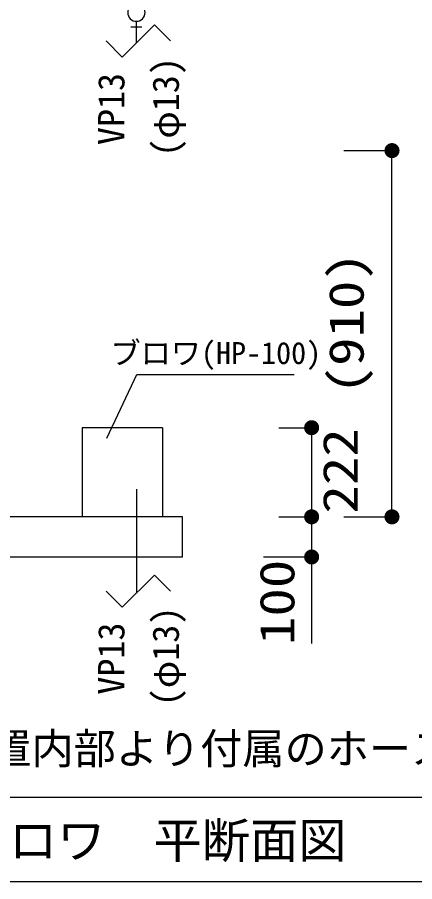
# Model space of a CAD drawing. Units: millimetres, scale not verified. Extents: x -22790 to 8910, y -6308 to 6308.
# Drawn here: x 518 to 1507, y 2572 to 4725 of the extents above; entities that cross this region are included whole.
import ezdxf
from ezdxf.enums import TextEntityAlignment as Align

# ---------------------------------------------------------------- set-up
doc = ezdxf.new("R2010")
doc.units = ezdxf.units.MM
doc.header["$LTSCALE"] = 30
for name, color, linetype, lineweight in [('0-5_機器', 3, 'Continuous', 25), ('0-C_07', 3, 'Continuous', 25), ('1-4_00クル-フ-6寸法', 132, 'Continuous', 25)]:
    doc.layers.add(name, color=color, linetype=linetype, lineweight=lineweight)
doc.styles.add('ＭＳ ゴシック', font='')
doc.styles.get('ＭＳ ゴシック').set_extended_font_data('MS Gothic')

msp = doc.modelspace()

# ---------------------------------------------------------------- linework, layer by layer
at = {"layer": '0-5_機器', "color": 4}
for p, q in [((740.32, 3676.22), (815.36, 3835.24)), ((815.36, 3835.24), (1206.62, 3835.24))]:
    msp.add_line(p, q, dxfattribs=at)
at = {"layer": '0-5_機器', "color": 2}
msp.add_line((929.08, 3480.67), (-170.92, 3480.67), dxfattribs=at)
msp.add_lwpolyline([(-170.92, 3380.67), (929.08, 3380.67), (929.08, 3480.67)], dxfattribs=at)
at = {"layer": '0-C_07', "color": 6}
for p, q in [((814.08, 4660.75), (814.08, 4714.69)), ((827.58, 4700.29), (800.58, 4700.29)), ((814.08, 3549.72), (814.08, 3290.68))]:
    msp.add_line(p, q, dxfattribs=at)
at = {"layer": '0-C_07'}
for p, q in [((879.08, 3702.67), (879.08, 3480.67)), ((2183.22, 2782.03), (-996.32, 2782.03)), ((2183.22, 2572.03), (-996.32, 2572.03))]:
    msp.add_line(p, q, dxfattribs=at)
at = {"layer": '0-C_07', "color": 7}
for points in [[(739, 4665.67), (779, 4625.67), (859, 4705.67), (899, 4665.67)], [(739, 3295.6), (779, 3255.6), (859, 3335.6), (899, 3295.6)]]:
    msp.add_lwpolyline(points, dxfattribs=at)
at = {"layer": '0-C_07'}
msp.add_lwpolyline([(879.08, 3702.67), (679.08, 3702.67), (679.08, 3480.67)], dxfattribs=at)
at = {"layer": '0-C_07', "color": 6}
msp.add_arc((814.08, 4736.29), 21.6, 135, 45, dxfattribs=at)
at = {"layer": '1-4_00クル-フ-6寸法', "color": 4}
for p, q in [((1330.37, 4392.67), (1450.37, 4392.67)), ((1450.37, 3480.67), (1450.37, 4392.67)), ((1168.99, 3702.67), (1250.37, 3702.67)), ((1250.37, 3702.67), (1250.37, 3480.67)), ((1168.99, 3480.67), (1250.37, 3480.67)), ((1168.99, 3480.67), (1250.37, 3480.67)), ((1250.37, 3480.67), (1250.37, 3380.67)), ((1330.37, 3480.67), (1450.37, 3480.67)), ((1130.37, 3380.67), (1250.37, 3380.67)), ((1250.37, 3380.67), (1250.37, 3165.62))]:
    msp.add_line(p, q, dxfattribs=at)
at = {"layer": '1-4_00クル-フ-6寸法'}
for points in [[(1450.37, 4392.67), (1431.66, 4393.85), (1431.95, 4396.18)], [(1450.37, 4392.67), (1431.66, 4391.49), (1431.66, 4393.85)], [(1450.37, 4392.67), (1431.95, 4389.15), (1431.66, 4391.49)], [(1450.37, 4392.67), (1431.95, 4396.18), (1432.54, 4398.46)], [(1450.37, 4392.67), (1432.54, 4386.87), (1431.95, 4389.15)], [(1450.37, 4392.67), (1432.54, 4398.46), (1433.41, 4400.65)], [(1450.37, 4392.67), (1433.41, 4384.68), (1432.54, 4386.87)], [(1450.37, 4392.67), (1433.41, 4400.65), (1434.54, 4402.71)], [(1450.37, 4392.67), (1434.54, 4382.62), (1433.41, 4384.68)], [(1450.37, 4392.67), (1434.54, 4402.71), (1435.93, 4404.62)], [(1450.37, 4392.67), (1435.93, 4380.72), (1434.54, 4382.62)], [(1450.37, 4392.67), (1435.93, 4404.62), (1437.54, 4406.34)], [(1450.37, 4392.67), (1437.54, 4379), (1435.93, 4380.72)], [(1450.37, 4392.67), (1437.54, 4406.34), (1439.35, 4407.84)], [(1450.37, 4392.67), (1439.35, 4377.5), (1437.54, 4379)], [(1450.37, 4392.67), (1439.35, 4407.84), (1441.34, 4409.1)], [(1450.37, 4392.67), (1441.34, 4376.24), (1439.35, 4377.5)], [(1450.37, 4392.67), (1441.34, 4409.1), (1443.47, 4410.1)], [(1450.37, 4392.67), (1443.47, 4375.23), (1441.34, 4376.24)], [(1450.37, 4392.67), (1443.47, 4410.1), (1445.71, 4410.83)], [(1450.37, 4392.67), (1445.71, 4374.51), (1443.47, 4375.23)], [(1450.37, 4392.67), (1445.71, 4410.83), (1448.02, 4411.27)], [(1450.37, 4392.67), (1448.02, 4374.07), (1445.71, 4374.51)], [(1450.37, 4392.67), (1448.02, 4411.27), (1450.37, 4411.42)], [(1450.37, 4392.67), (1450.37, 4373.92), (1448.02, 4374.07)], [(1450.37, 4392.67), (1450.37, 4411.42), (1452.72, 4411.27)], [(1450.37, 4392.67), (1452.72, 4411.27), (1455.04, 4410.83)], [(1450.37, 4392.67), (1455.04, 4410.83), (1457.27, 4410.1)], [(1450.37, 4392.67), (1457.27, 4410.1), (1459.41, 4409.1)], [(1450.37, 4392.67), (1459.41, 4409.1), (1461.39, 4407.84)], [(1450.37, 4392.67), (1461.39, 4407.84), (1463.21, 4406.34)], [(1450.37, 4392.67), (1463.21, 4406.34), (1464.82, 4404.62)], [(1450.37, 4392.67), (1464.82, 4404.62), (1466.2, 4402.71)], [(1450.37, 4392.67), (1466.2, 4402.71), (1467.34, 4400.65)], [(1450.37, 4392.67), (1467.34, 4400.65), (1468.2, 4398.46)], [(1450.37, 4392.67), (1468.2, 4398.46), (1468.79, 4396.18)], [(1450.37, 4392.67), (1468.79, 4396.18), (1469.09, 4393.85)], [(1450.37, 4392.67), (1469.09, 4393.85), (1469.09, 4391.49)], [(1450.37, 4392.67), (1452.72, 4374.07), (1450.37, 4373.92)], [(1450.37, 4392.67), (1455.04, 4374.51), (1452.72, 4374.07)], [(1450.37, 4392.67), (1457.27, 4375.23), (1455.04, 4374.51)], [(1450.37, 4392.67), (1459.41, 4376.24), (1457.27, 4375.23)], [(1450.37, 4392.67), (1461.39, 4377.5), (1459.41, 4376.24)], [(1450.37, 4392.67), (1463.21, 4379), (1461.39, 4377.5)], [(1450.37, 4392.67), (1464.82, 4380.72), (1463.21, 4379)], [(1450.37, 4392.67), (1466.2, 4382.62), (1464.82, 4380.72)], [(1450.37, 4392.67), (1467.34, 4384.68), (1466.2, 4382.62)], [(1450.37, 4392.67), (1468.2, 4386.87), (1467.34, 4384.68)], [(1450.37, 4392.67), (1468.79, 4389.15), (1468.2, 4386.87)], [(1450.37, 4392.67), (1469.09, 4391.49), (1468.79, 4389.15)], [(1250.37, 3702.67), (1231.66, 3703.85), (1231.95, 3706.18)], [(1250.37, 3702.67), (1231.66, 3701.49), (1231.66, 3703.85)], [(1250.37, 3702.67), (1231.95, 3699.15), (1231.66, 3701.49)], [(1250.37, 3702.67), (1231.95, 3706.18), (1232.54, 3708.46)], [(1250.37, 3702.67), (1232.54, 3696.87), (1231.95, 3699.15)], [(1250.37, 3702.67), (1232.54, 3708.46), (1233.41, 3710.65)], [(1250.37, 3702.67), (1233.41, 3694.68), (1232.54, 3696.87)], [(1250.37, 3702.67), (1233.41, 3710.65), (1234.54, 3712.71)], [(1250.37, 3702.67), (1234.54, 3692.62), (1233.41, 3694.68)], [(1250.37, 3702.67), (1234.54, 3712.71), (1235.93, 3714.62)], [(1250.37, 3702.67), (1235.93, 3690.72), (1234.54, 3692.62)], [(1250.37, 3702.67), (1235.93, 3714.62), (1237.54, 3716.34)], [(1250.37, 3702.67), (1237.54, 3689), (1235.93, 3690.72)], [(1250.37, 3702.67), (1237.54, 3716.34), (1239.35, 3717.84)], [(1250.37, 3702.67), (1239.35, 3687.5), (1237.54, 3689)], [(1250.37, 3702.67), (1239.35, 3717.84), (1241.34, 3719.1)], [(1250.37, 3702.67), (1241.34, 3686.24), (1239.35, 3687.5)], [(1250.37, 3702.67), (1241.34, 3719.1), (1243.47, 3720.1)], [(1250.37, 3702.67), (1243.47, 3685.23), (1241.34, 3686.24)], [(1250.37, 3702.67), (1243.47, 3720.1), (1245.71, 3720.83)], [(1250.37, 3702.67), (1245.71, 3684.51), (1243.47, 3685.23)], [(1250.37, 3702.67), (1245.71, 3720.83), (1248.02, 3721.27)], [(1250.37, 3702.67), (1248.02, 3684.07), (1245.71, 3684.51)], [(1250.37, 3702.67), (1248.02, 3721.27), (1250.37, 3721.42)], [(1250.37, 3702.67), (1250.37, 3683.92), (1248.02, 3684.07)], [(1250.37, 3702.67), (1250.37, 3721.42), (1252.72, 3721.27)], [(1250.37, 3702.67), (1252.72, 3721.27), (1255.04, 3720.83)], [(1250.37, 3702.67), (1255.04, 3720.83), (1257.27, 3720.1)], [(1250.37, 3702.67), (1257.27, 3720.1), (1259.41, 3719.1)], [(1250.37, 3702.67), (1259.41, 3719.1), (1261.39, 3717.84)], [(1250.37, 3702.67), (1261.39, 3717.84), (1263.21, 3716.34)], [(1250.37, 3702.67), (1263.21, 3716.34), (1264.82, 3714.62)], [(1250.37, 3702.67), (1264.82, 3714.62), (1266.2, 3712.71)], [(1250.37, 3702.67), (1266.2, 3712.71), (1267.34, 3710.65)], [(1250.37, 3702.67), (1267.34, 3710.65), (1268.2, 3708.46)], [(1250.37, 3702.67), (1268.2, 3708.46), (1268.79, 3706.18)], [(1250.37, 3702.67), (1268.79, 3706.18), (1269.09, 3703.85)], [(1250.37, 3702.67), (1269.09, 3703.85), (1269.09, 3701.49)], [(1250.37, 3702.67), (1252.72, 3684.07), (1250.37, 3683.92)], [(1250.37, 3702.67), (1255.04, 3684.51), (1252.72, 3684.07)], [(1250.37, 3702.67), (1257.27, 3685.23), (1255.04, 3684.51)], [(1250.37, 3702.67), (1259.41, 3686.24), (1257.27, 3685.23)], [(1250.37, 3702.67), (1261.39, 3687.5), (1259.41, 3686.24)], [(1250.37, 3702.67), (1263.21, 3689), (1261.39, 3687.5)], [(1250.37, 3702.67), (1264.82, 3690.72), (1263.21, 3689)], [(1250.37, 3702.67), (1266.2, 3692.62), (1264.82, 3690.72)], [(1250.37, 3702.67), (1267.34, 3694.68), (1266.2, 3692.62)], [(1250.37, 3702.67), (1268.2, 3696.87), (1267.34, 3694.68)], [(1250.37, 3702.67), (1268.79, 3699.15), (1268.2, 3696.87)], [(1250.37, 3702.67), (1269.09, 3701.49), (1268.79, 3699.15)], [(1250.37, 3480.67), (1232.54, 3486.46), (1233.41, 3488.65)], [(1250.37, 3480.67), (1232.54, 3486.46), (1233.41, 3488.65)], [(1250.37, 3480.67), (1233.41, 3488.65), (1234.54, 3490.71)], [(1250.37, 3480.67), (1233.41, 3488.65), (1234.54, 3490.71)], [(1250.37, 3480.67), (1234.54, 3490.71), (1235.93, 3492.62)], [(1250.37, 3480.67), (1234.54, 3490.71), (1235.93, 3492.62)], [(1250.37, 3480.67), (1235.93, 3492.62), (1237.54, 3494.34)], [(1250.37, 3480.67), (1235.93, 3492.62), (1237.54, 3494.34)], [(1250.37, 3480.67), (1237.54, 3494.34), (1239.35, 3495.84)], [(1250.37, 3480.67), (1237.54, 3494.34), (1239.35, 3495.84)], [(1250.37, 3480.67), (1239.35, 3495.84), (1241.34, 3497.1)], [(1250.37, 3480.67), (1239.35, 3495.84), (1241.34, 3497.1)], [(1250.37, 3480.67), (1241.34, 3497.1), (1243.47, 3498.1)], [(1250.37, 3480.67), (1241.34, 3497.1), (1243.47, 3498.1)], [(1250.37, 3480.67), (1243.47, 3498.1), (1245.71, 3498.83)], [(1250.37, 3480.67), (1243.47, 3498.1), (1245.71, 3498.83)], [(1250.37, 3480.67), (1245.71, 3498.83), (1248.02, 3499.27)], [(1250.37, 3480.67), (1245.71, 3498.83), (1248.02, 3499.27)], [(1250.37, 3480.67), (1248.02, 3499.27), (1250.37, 3499.42)], [(1250.37, 3480.67), (1248.02, 3499.27), (1250.37, 3499.42)], [(1250.37, 3480.67), (1250.37, 3499.42), (1252.72, 3499.27)], [(1250.37, 3480.67), (1250.37, 3499.42), (1252.72, 3499.27)], [(1250.37, 3480.67), (1252.72, 3499.27), (1255.04, 3498.83)], [(1250.37, 3480.67), (1252.72, 3499.27), (1255.04, 3498.83)], [(1250.37, 3480.67), (1255.04, 3498.83), (1257.27, 3498.1)], [(1250.37, 3480.67), (1255.04, 3498.83), (1257.27, 3498.1)], [(1250.37, 3480.67), (1257.27, 3498.1), (1259.41, 3497.1)], [(1250.37, 3480.67), (1257.27, 3498.1), (1259.41, 3497.1)], [(1250.37, 3480.67), (1259.41, 3497.1), (1261.39, 3495.84)], [(1250.37, 3480.67), (1259.41, 3497.1), (1261.39, 3495.84)], [(1250.37, 3480.67), (1261.39, 3495.84), (1263.21, 3494.34)], [(1250.37, 3480.67), (1261.39, 3495.84), (1263.21, 3494.34)], [(1250.37, 3480.67), (1263.21, 3494.34), (1264.82, 3492.62)], [(1250.37, 3480.67), (1263.21, 3494.34), (1264.82, 3492.62)], [(1250.37, 3480.67), (1264.82, 3492.62), (1266.2, 3490.71)], [(1250.37, 3480.67), (1264.82, 3492.62), (1266.2, 3490.71)], [(1250.37, 3480.67), (1266.2, 3490.71), (1267.34, 3488.65)], [(1250.37, 3480.67), (1266.2, 3490.71), (1267.34, 3488.65)], [(1250.37, 3480.67), (1267.34, 3488.65), (1268.2, 3486.46)], [(1250.37, 3480.67), (1267.34, 3488.65), (1268.2, 3486.46)], [(1450.37, 3480.67), (1432.54, 3486.46), (1433.41, 3488.65)], [(1450.37, 3480.67), (1433.41, 3488.65), (1434.54, 3490.71)], [(1450.37, 3480.67), (1434.54, 3490.71), (1435.93, 3492.62)], [(1450.37, 3480.67), (1435.93, 3492.62), (1437.54, 3494.34)], [(1450.37, 3480.67), (1437.54, 3494.34), (1439.35, 3495.84)], [(1450.37, 3480.67), (1439.35, 3495.84), (1441.34, 3497.1)], [(1450.37, 3480.67), (1441.34, 3497.1), (1443.47, 3498.1)], [(1450.37, 3480.67), (1443.47, 3498.1), (1445.71, 3498.83)], [(1450.37, 3480.67), (1445.71, 3498.83), (1448.02, 3499.27)], [(1450.37, 3480.67), (1448.02, 3499.27), (1450.37, 3499.42)], [(1450.37, 3480.67), (1450.37, 3499.42), (1452.72, 3499.27)], [(1450.37, 3480.67), (1452.72, 3499.27), (1455.04, 3498.83)], [(1450.37, 3480.67), (1455.04, 3498.83), (1457.27, 3498.1)], [(1450.37, 3480.67), (1457.27, 3498.1), (1459.41, 3497.1)], [(1450.37, 3480.67), (1459.41, 3497.1), (1461.39, 3495.84)], [(1450.37, 3480.67), (1461.39, 3495.84), (1463.21, 3494.34)], [(1450.37, 3480.67), (1463.21, 3494.34), (1464.82, 3492.62)], [(1450.37, 3480.67), (1464.82, 3492.62), (1466.2, 3490.71)], [(1450.37, 3480.67), (1466.2, 3490.71), (1467.34, 3488.65)], [(1450.37, 3480.67), (1467.34, 3488.65), (1468.2, 3486.46)], [(1250.37, 3480.67), (1231.66, 3481.85), (1231.95, 3484.18)], [(1250.37, 3480.67), (1231.66, 3481.85), (1231.95, 3484.18)], [(1250.37, 3480.67), (1231.66, 3479.49), (1231.66, 3481.85)], [(1250.37, 3480.67), (1231.66, 3479.49), (1231.66, 3481.85)], [(1250.37, 3480.67), (1231.95, 3477.15), (1231.66, 3479.49)], [(1250.37, 3480.67), (1231.95, 3477.15), (1231.66, 3479.49)], [(1250.37, 3480.67), (1231.95, 3484.18), (1232.54, 3486.46)], [(1250.37, 3480.67), (1231.95, 3484.18), (1232.54, 3486.46)], [(1250.37, 3480.67), (1232.54, 3474.87), (1231.95, 3477.15)], [(1250.37, 3480.67), (1232.54, 3474.87), (1231.95, 3477.15)], [(1250.37, 3480.67), (1233.41, 3472.68), (1232.54, 3474.87)], [(1250.37, 3480.67), (1233.41, 3472.68), (1232.54, 3474.87)], [(1250.37, 3480.67), (1234.54, 3470.62), (1233.41, 3472.68)], [(1250.37, 3480.67), (1234.54, 3470.62), (1233.41, 3472.68)], [(1250.37, 3480.67), (1235.93, 3468.72), (1234.54, 3470.62)], [(1250.37, 3480.67), (1235.93, 3468.72), (1234.54, 3470.62)], [(1250.37, 3480.67), (1237.54, 3467), (1235.93, 3468.72)], [(1250.37, 3480.67), (1237.54, 3467), (1235.93, 3468.72)], [(1250.37, 3480.67), (1239.35, 3465.5), (1237.54, 3467)], [(1250.37, 3480.67), (1239.35, 3465.5), (1237.54, 3467)], [(1250.37, 3480.67), (1241.34, 3464.24), (1239.35, 3465.5)], [(1250.37, 3480.67), (1241.34, 3464.24), (1239.35, 3465.5)], [(1250.37, 3480.67), (1243.47, 3463.23), (1241.34, 3464.24)], [(1250.37, 3480.67), (1243.47, 3463.23), (1241.34, 3464.24)], [(1250.37, 3480.67), (1245.71, 3462.51), (1243.47, 3463.23)], [(1250.37, 3480.67), (1245.71, 3462.51), (1243.47, 3463.23)], [(1250.37, 3480.67), (1248.02, 3462.07), (1245.71, 3462.51)], [(1250.37, 3480.67), (1248.02, 3462.07), (1245.71, 3462.51)], [(1250.37, 3480.67), (1250.37, 3461.92), (1248.02, 3462.07)], [(1250.37, 3480.67), (1250.37, 3461.92), (1248.02, 3462.07)], [(1250.37, 3480.67), (1268.2, 3486.46), (1268.79, 3484.18)], [(1250.37, 3480.67), (1268.2, 3486.46), (1268.79, 3484.18)], [(1250.37, 3480.67), (1268.79, 3484.18), (1269.09, 3481.85)], [(1250.37, 3480.67), (1268.79, 3484.18), (1269.09, 3481.85)], [(1250.37, 3480.67), (1269.09, 3481.85), (1269.09, 3479.49)], [(1250.37, 3480.67), (1269.09, 3481.85), (1269.09, 3479.49)], [(1250.37, 3480.67), (1252.72, 3462.07), (1250.37, 3461.92)], [(1250.37, 3480.67), (1255.04, 3462.51), (1252.72, 3462.07)], [(1250.37, 3480.67), (1257.27, 3463.23), (1255.04, 3462.51)], [(1250.37, 3480.67), (1259.41, 3464.24), (1257.27, 3463.23)], [(1250.37, 3480.67), (1261.39, 3465.5), (1259.41, 3464.24)], [(1250.37, 3480.67), (1263.21, 3467), (1261.39, 3465.5)], [(1250.37, 3480.67), (1264.82, 3468.72), (1263.21, 3467)], [(1250.37, 3480.67), (1266.2, 3470.62), (1264.82, 3468.72)], [(1250.37, 3480.67), (1267.34, 3472.68), (1266.2, 3470.62)], [(1250.37, 3480.67), (1268.2, 3474.87), (1267.34, 3472.68)], [(1250.37, 3480.67), (1268.79, 3477.15), (1268.2, 3474.87)], [(1250.37, 3480.67), (1269.09, 3479.49), (1268.79, 3477.15)], [(1250.37, 3480.67), (1252.72, 3462.07), (1250.37, 3461.92)], [(1250.37, 3480.67), (1255.04, 3462.51), (1252.72, 3462.07)], [(1250.37, 3480.67), (1257.27, 3463.23), (1255.04, 3462.51)], [(1250.37, 3480.67), (1259.41, 3464.24), (1257.27, 3463.23)], [(1250.37, 3480.67), (1261.39, 3465.5), (1259.41, 3464.24)], [(1250.37, 3480.67), (1263.21, 3467), (1261.39, 3465.5)], [(1250.37, 3480.67), (1264.82, 3468.72), (1263.21, 3467)], [(1250.37, 3480.67), (1266.2, 3470.62), (1264.82, 3468.72)], [(1250.37, 3480.67), (1267.34, 3472.68), (1266.2, 3470.62)], [(1250.37, 3480.67), (1268.2, 3474.87), (1267.34, 3472.68)], [(1250.37, 3480.67), (1268.79, 3477.15), (1268.2, 3474.87)], [(1250.37, 3480.67), (1269.09, 3479.49), (1268.79, 3477.15)], [(1450.37, 3480.67), (1431.66, 3481.85), (1431.95, 3484.18)], [(1450.37, 3480.67), (1431.66, 3479.49), (1431.66, 3481.85)], [(1450.37, 3480.67), (1431.95, 3477.15), (1431.66, 3479.49)], [(1450.37, 3480.67), (1431.95, 3484.18), (1432.54, 3486.46)], [(1450.37, 3480.67), (1432.54, 3474.87), (1431.95, 3477.15)], [(1450.37, 3480.67), (1433.41, 3472.68), (1432.54, 3474.87)], [(1450.37, 3480.67), (1434.54, 3470.62), (1433.41, 3472.68)], [(1450.37, 3480.67), (1435.93, 3468.72), (1434.54, 3470.62)], [(1450.37, 3480.67), (1437.54, 3467), (1435.93, 3468.72)], [(1450.37, 3480.67), (1439.35, 3465.5), (1437.54, 3467)], [(1450.37, 3480.67), (1441.34, 3464.24), (1439.35, 3465.5)], [(1450.37, 3480.67), (1443.47, 3463.23), (1441.34, 3464.24)], [(1450.37, 3480.67), (1445.71, 3462.51), (1443.47, 3463.23)], [(1450.37, 3480.67), (1448.02, 3462.07), (1445.71, 3462.51)], [(1450.37, 3480.67), (1450.37, 3461.92), (1448.02, 3462.07)], [(1450.37, 3480.67), (1468.2, 3486.46), (1468.79, 3484.18)], [(1450.37, 3480.67), (1468.79, 3484.18), (1469.09, 3481.85)], [(1450.37, 3480.67), (1469.09, 3481.85), (1469.09, 3479.49)], [(1450.37, 3480.67), (1452.72, 3462.07), (1450.37, 3461.92)], [(1450.37, 3480.67), (1455.04, 3462.51), (1452.72, 3462.07)], [(1450.37, 3480.67), (1457.27, 3463.23), (1455.04, 3462.51)], [(1450.37, 3480.67), (1459.41, 3464.24), (1457.27, 3463.23)], [(1450.37, 3480.67), (1461.39, 3465.5), (1459.41, 3464.24)], [(1450.37, 3480.67), (1463.21, 3467), (1461.39, 3465.5)], [(1450.37, 3480.67), (1464.82, 3468.72), (1463.21, 3467)], [(1450.37, 3480.67), (1466.2, 3470.62), (1464.82, 3468.72)], [(1450.37, 3480.67), (1467.34, 3472.68), (1466.2, 3470.62)], [(1450.37, 3480.67), (1468.2, 3474.87), (1467.34, 3472.68)], [(1450.37, 3480.67), (1468.79, 3477.15), (1468.2, 3474.87)], [(1450.37, 3480.67), (1469.09, 3479.49), (1468.79, 3477.15)], [(1250.37, 3380.67), (1231.66, 3381.85), (1231.95, 3384.18)], [(1250.37, 3380.67), (1231.66, 3379.49), (1231.66, 3381.85)], [(1250.37, 3380.67), (1231.95, 3377.15), (1231.66, 3379.49)], [(1250.37, 3380.67), (1231.95, 3384.18), (1232.54, 3386.46)], [(1250.37, 3380.67), (1232.54, 3374.87), (1231.95, 3377.15)], [(1250.37, 3380.67), (1232.54, 3386.46), (1233.41, 3388.65)], [(1250.37, 3380.67), (1233.41, 3372.68), (1232.54, 3374.87)], [(1250.37, 3380.67), (1233.41, 3388.65), (1234.54, 3390.71)], [(1250.37, 3380.67), (1234.54, 3370.62), (1233.41, 3372.68)], [(1250.37, 3380.67), (1234.54, 3390.71), (1235.93, 3392.62)], [(1250.37, 3380.67), (1235.93, 3368.72), (1234.54, 3370.62)], [(1250.37, 3380.67), (1235.93, 3392.62), (1237.54, 3394.34)], [(1250.37, 3380.67), (1237.54, 3367), (1235.93, 3368.72)], [(1250.37, 3380.67), (1237.54, 3394.34), (1239.35, 3395.84)], [(1250.37, 3380.67), (1239.35, 3365.5), (1237.54, 3367)], [(1250.37, 3380.67), (1239.35, 3395.84), (1241.34, 3397.1)], [(1250.37, 3380.67), (1241.34, 3364.24), (1239.35, 3365.5)], [(1250.37, 3380.67), (1241.34, 3397.1), (1243.47, 3398.1)], [(1250.37, 3380.67), (1243.47, 3363.23), (1241.34, 3364.24)], [(1250.37, 3380.67), (1243.47, 3398.1), (1245.71, 3398.83)], [(1250.37, 3380.67), (1245.71, 3362.51), (1243.47, 3363.23)], [(1250.37, 3380.67), (1245.71, 3398.83), (1248.02, 3399.27)], [(1250.37, 3380.67), (1248.02, 3362.07), (1245.71, 3362.51)], [(1250.37, 3380.67), (1248.02, 3399.27), (1250.37, 3399.42)], [(1250.37, 3380.67), (1250.37, 3361.92), (1248.02, 3362.07)], [(1250.37, 3380.67), (1250.37, 3399.42), (1252.72, 3399.27)], [(1250.37, 3380.67), (1252.72, 3399.27), (1255.04, 3398.83)], [(1250.37, 3380.67), (1255.04, 3398.83), (1257.27, 3398.1)], [(1250.37, 3380.67), (1257.27, 3398.1), (1259.41, 3397.1)], [(1250.37, 3380.67), (1259.41, 3397.1), (1261.39, 3395.84)], [(1250.37, 3380.67), (1261.39, 3395.84), (1263.21, 3394.34)], [(1250.37, 3380.67), (1263.21, 3394.34), (1264.82, 3392.62)], [(1250.37, 3380.67), (1264.82, 3392.62), (1266.2, 3390.71)], [(1250.37, 3380.67), (1266.2, 3390.71), (1267.34, 3388.65)], [(1250.37, 3380.67), (1267.34, 3388.65), (1268.2, 3386.46)], [(1250.37, 3380.67), (1268.2, 3386.46), (1268.79, 3384.18)], [(1250.37, 3380.67), (1268.79, 3384.18), (1269.09, 3381.85)], [(1250.37, 3380.67), (1269.09, 3381.85), (1269.09, 3379.49)], [(1250.37, 3380.67), (1252.72, 3362.07), (1250.37, 3361.92)], [(1250.37, 3380.67), (1255.04, 3362.51), (1252.72, 3362.07)], [(1250.37, 3380.67), (1257.27, 3363.23), (1255.04, 3362.51)], [(1250.37, 3380.67), (1259.41, 3364.24), (1257.27, 3363.23)], [(1250.37, 3380.67), (1261.39, 3365.5), (1259.41, 3364.24)], [(1250.37, 3380.67), (1263.21, 3367), (1261.39, 3365.5)], [(1250.37, 3380.67), (1264.82, 3368.72), (1263.21, 3367)], [(1250.37, 3380.67), (1266.2, 3370.62), (1264.82, 3368.72)], [(1250.37, 3380.67), (1267.34, 3372.68), (1266.2, 3370.62)], [(1250.37, 3380.67), (1268.2, 3374.87), (1267.34, 3372.68)], [(1250.37, 3380.67), (1268.79, 3377.15), (1268.2, 3374.87)], [(1250.37, 3380.67), (1269.09, 3379.49), (1268.79, 3377.15)]]:
    msp.add_solid(points, dxfattribs=at)

# ---------------------------------------------------------------- texts
at = {"layer": '0-C_07', "color": 4, "style": 'ＭＳ ゴシック'}
for s, p in [('(φ13)', (939.82, 4377.67)), ('VP13', (804.27, 4406.42)), ('(φ13)', (939.82, 3009.13)), ('VP13', (804.27, 3037.89))]:
    msp.add_text(s, height=65.98, rotation=90, dxfattribs=at).set_placement(p, align=Align.BOTTOM_LEFT)
for s, height, p in [('ブロワ(HP-100)', 54.99, (749.87, 3844.6)), ('※PF22については、リン除去装置内部より付属のホースを通します。', 76.98, (-1021.48, 2842)), ('参考図：リン除去装置、ブロワ\u3000平断面図', 87.98, (-943.02, 2604.5))]:
    msp.add_text(s, height=height, dxfattribs=at).set_placement(p, align=Align.BOTTOM_LEFT)
at = {"layer": '1-4_00クル-フ-6寸法', "color": 3, "style": 'ＭＳ ゴシック', "width": 1.2}
for s, p in [('(910)', (1405.95, 3785.81)), ('222', (1390.78, 3488.81)), ('100', (1233.43, 3161.64))]:
    msp.add_text(s, height=86.66, rotation=90, dxfattribs=at).set_placement(p, align=Align.BOTTOM_LEFT)

doc.saveas('drawing.dxf')
